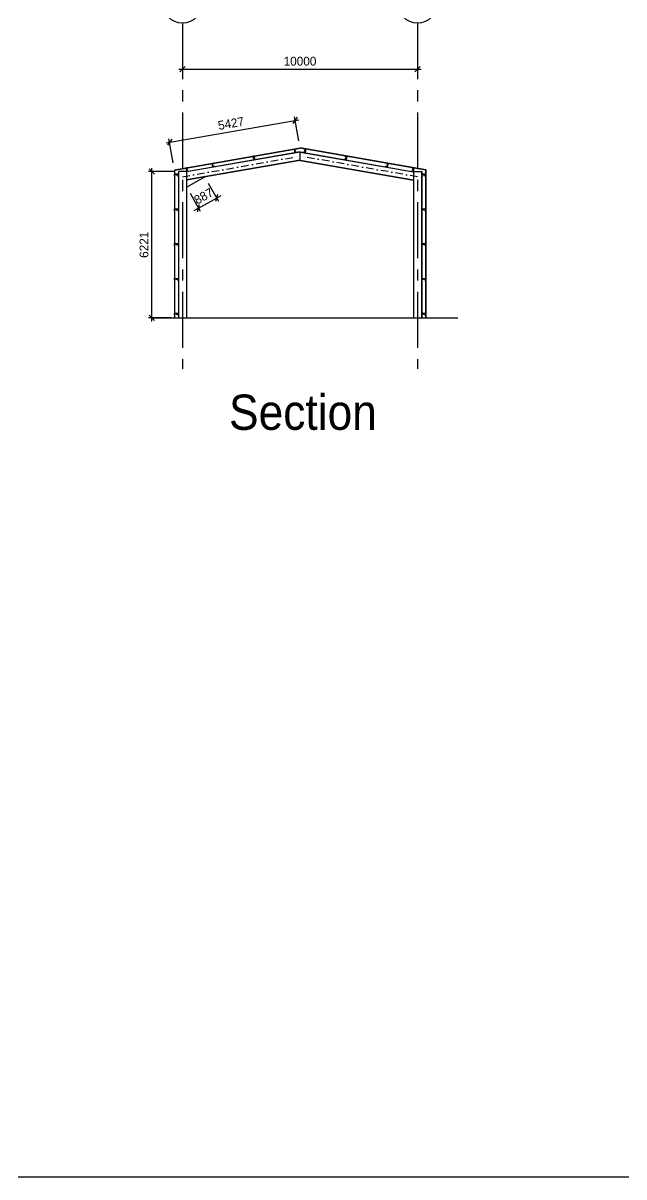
# Model space of a CAD drawing. Header units: millimetres. Extents: x 14826 to 891005, y -311366 to 56117.
# Drawn here: x 128045 to 153611, y -311366 to -262290 of the extents above; entities that cross this region are included whole.
import ezdxf

# ---------------------------------------------------------------- set-up
doc = ezdxf.new("R2010")
doc.units = ezdxf.units.MM
doc.linetypes.add('CENTER', pattern=[50.8, 31.75, -6.35, 6.35, -6.35])
doc.linetypes.add('DASHDOT', pattern=[25.4, 12.7, -6.35, 0, -6.35])
for name, color, linetype in [('AFR-STEEL SECTIONS', 3, 'Continuous'), ('AUR-CENTRELINES', 6, 'DASHDOT'), ('AUR-DIMS', 7, 'Continuous'), ('AUR-GRID CIRC', 3, 'Continuous'), ('AUR-GRIDS', 7, 'CENTER'), ('AUR-SECTIONS', 3, 'Continuous')]:
    doc.layers.add(name, color=color, linetype=linetype)
doc.layers.add('G-ANNO-TEXT', color=7, linetype='Continuous', lineweight=9)
doc.styles.add('Arial_4', font='arial.ttf', dxfattribs={"width": 0.9, "height": 700})
doc.dimstyles.new('1-150', dxfattribs={"dimscale": 150, "dimtxt": 2.5, "dimasz": 1.5, "dimexe": 1, "dimexo": 2, "dimgap": 1, "dimtad": 1, "dimdec": 0, "dimzin": 0, "dimdsep": 46, "dimtxsty": 'Standard', "dimblk": 'OBLIQUE', "dimcen": 0, "dimdle": 1, "dimclrd": 7, "dimclre": 7, "dimclrt": 3, "dimadec": 0, "dimazin": 0, "dimtfac": 1, "dimtdec": 0, "dimtix": 1, "dimtmove": 2, "dimatfit": 0, "dimfxl": 6.5, "dimfxlon": 1, "dimtolj": 1, "dimtzin": 0, "dimarcsym": 0})

# ---------------------------------------------------------------- blocks, each defined once
blk = doc.blocks.new('_Oblique')
at = {"color": 0, "linetype": 'ByBlock', "lineweight": -2}
blk.add_line((-0.5, -0.5), (0.5, 0.5), dxfattribs=at)
blk = doc.blocks.new('*D152')
at = {"layer": 'AUR-DIMS', "color": 7, "lineweight": -2, "ltscale": 75, "transparency": 16777216}
for p, q in [((134829, -263449), (134829, -264400)), ((144829, -263944), (144829, -264400)), ((134679, -264250), (144979, -264250))]:
    blk.add_line(p, q, dxfattribs=at)
at = {"layer": 'Defpoints', "color": 0, "ltscale": 75, "transparency": 16777216}
for p in [(134829, -263149), (144829, -263644), (144829, -264250)]:
    blk.add_point(p, dxfattribs=at)
at = {"layer": 'AUR-DIMS', "color": 7, "lineweight": -2, "ltscale": 75, "transparency": 16777216, "xscale": 225, "yscale": 225, "zscale": 225, "rotation": 180}
blk.add_blockref('_Oblique', (134829, -264250), dxfattribs=at)
at = {"layer": 'AUR-DIMS', "color": 7, "lineweight": -2, "ltscale": 75, "transparency": 16777216, "xscale": 225, "yscale": 225, "zscale": 225}
blk.add_blockref('_Oblique', (144829, -264250), dxfattribs=at)
at = {"layer": 'AUR-DIMS', "color": 3, "ltscale": 75, "transparency": 16777216, "insert": (139829, -263913), "char_height": 375, "attachment_point": 5}
blk.add_mtext('\\A1;10000', dxfattribs=at)
blk = doc.blocks.new('*D162')
at = {"layer": 'AUR-DIMS', "color": 7, "lineweight": -2, "ltscale": 75, "transparency": 16777216}
for p, q in [((134505, -268608), (133380, -268608)), ((133530, -274979), (133530, -268458)), ((134353, -274829), (133380, -274829))]:
    blk.add_line(p, q, dxfattribs=at)
at = {"layer": 'Defpoints', "color": 0, "ltscale": 75, "transparency": 16777216}
for p in [(133530, -268608), (134829, -268608), (134653, -274829)]:
    blk.add_point(p, dxfattribs=at)
at = {"layer": 'AUR-DIMS', "color": 7, "lineweight": -2, "ltscale": 75, "transparency": 16777216, "xscale": 225, "yscale": 225, "zscale": 225}
for p, rotation in [((133530, -268608), 90), ((133530, -274829), 270)]:
    blk.add_blockref('_Oblique', p, dxfattribs=dict(at, rotation=rotation))
at = {"layer": 'AUR-DIMS', "color": 3, "ltscale": 75, "transparency": 16777216, "insert": (133193, -271719), "char_height": 375, "attachment_point": 5, "rotation": 90}
blk.add_mtext('\\A1;6221', dxfattribs=at)
blk = doc.blocks.new('*D164')
at = {"layer": 'AUR-DIMS', "color": 7, "lineweight": -2, "ltscale": 75, "transparency": 16777216}
for p, q in [((135925, -269097), (136354, -269862)), ((135152, -269530), (135580, -270295)), ((135507, -270164), (136280, -269731)), ((136280, -269731), (136477, -269621)), ((135507, -270164), (135310, -270274))]:
    blk.add_line(p, q, dxfattribs=at)
at = {"layer": 'Defpoints', "color": 0, "ltscale": 75, "transparency": 16777216}
for p in [(135779, -268835), (135005, -269268), (136280, -269731)]:
    blk.add_point(p, dxfattribs=at)
at = {"layer": 'AUR-DIMS', "color": 7, "lineweight": -2, "ltscale": 75, "transparency": 16777216, "xscale": 225, "yscale": 225, "zscale": 225}
for p, rotation in [((136280, -269731), 209.2401243243858), ((135507, -270164), 29.24012432438585)]:
    blk.add_blockref('_Oblique', p, dxfattribs=dict(at, rotation=rotation))
at = {"layer": 'AUR-DIMS', "color": 3, "ltscale": 75, "transparency": 16777216, "insert": (135729, -269653), "char_height": 375, "attachment_point": 5, "rotation": 29.2401}
blk.add_mtext('\\A1;887', dxfattribs=at)
blk = doc.blocks.new('*D166')
at = {"layer": 'AUR-DIMS', "color": 7, "lineweight": -2, "ltscale": 75, "transparency": 16777216}
for p, q in [((134131, -267385), (139772, -266400)), ((139778, -267303), (139599, -266278)), ((134432, -268236), (134253, -267211))]:
    blk.add_line(p, q, dxfattribs=at)
at = {"layer": 'Defpoints', "color": 0, "ltscale": 75, "transparency": 16777216}
for p in [(139625, -266426), (139829, -267598), (134483, -268531)]:
    blk.add_point(p, dxfattribs=at)
at = {"layer": 'AUR-DIMS', "color": 7, "lineweight": -2, "ltscale": 75, "transparency": 16777216, "xscale": 225, "yscale": 225, "zscale": 225}
for p, rotation in [((139625, -266426), 9.901306340445664), ((134279, -267359), 189.9013063404457)]:
    blk.add_blockref('_Oblique', p, dxfattribs=dict(at, rotation=rotation))
at = {"layer": 'AUR-DIMS', "color": 3, "ltscale": 75, "transparency": 16777216, "insert": (136894, -266560), "char_height": 375, "attachment_point": 5, "rotation": 9.9013}
blk.add_mtext('\\A1;5427', dxfattribs=at)

msp = doc.modelspace()

# ---------------------------------------------------------------- linework, layer by layer
at = {"color": 1}
for p, q in [((134483.33623, -268531.41774), (139829.33698, -267598.26564)), ((134493.33623, -268539.82342), (139829.33698, -267608.41684)), ((145175.33773, -268531.41774), (139829.33698, -267598.26564)), ((145165.33773, -268539.82342), (139829.33698, -267608.41684)), ((134483.33623, -268531.41774), (134483.33623, -274829.43879)), ((134493.33623, -268539.82342), (134493.33623, -274829.43879)), ((135005.33698, -269268.21744), (135778.92064, -268835.16492)), ((145165.33773, -268539.82342), (145165.33773, -274829.43879)), ((145175.33773, -268531.41774), (145175.33773, -274829.43879))]:
    msp.add_line(p, q, dxfattribs=at)
msp.add_lwpolyline([(239598.53327, -223825.06223), (26795.07721, -223825.06223), (26795.07721, -311365.59174), (239598.53327, -311365.59174)], close=True, dxfattribs=at)
at = {"layer": 'AFR-STEEL SECTIONS', "color": 3, "linetype": 'Continuous'}
for p, q in [((139829.33698, -267770.83677), (135005.33698, -268612.87289)), ((139829.33698, -267780.68343), (135005.33698, -268622.71955)), ((137906.03166, -267944.13254), (137841.99949, -267955.30945)), ((137842.3434, -267957.27967), (137906.37557, -267946.10276)), ((137909.84675, -267948.54224), (137912.42604, -267963.31889)), ((137914.39626, -267962.97499), (137911.81698, -267948.19833)), ((139588.00039, -267655.61812), (139612.07373, -267793.53356)), ((139614.04395, -267793.18966), (139589.97061, -267655.27421)), ((139656.09835, -267638.6559), (139592.06618, -267649.8328)), ((139592.41008, -267651.80302), (139656.44225, -267640.62612)), ((139681.54731, -267784.45222), (139617.51513, -267795.62913)), ((139617.85904, -267797.59935), (139681.89121, -267786.42244)), ((139659.91344, -267643.06559), (139662.49273, -267657.84224)), ((139664.46295, -267657.49834), (139661.88366, -267642.72168)), ((139662.49273, -267657.84224), (139664.46295, -267657.49834)), ((139683.37771, -267765.86048), (139681.40749, -267766.20438)), ((139681.40749, -267766.20438), (139683.98678, -267780.98104)), ((139685.957, -267780.63713), (139683.37771, -267765.86048)), ((139829.33698, -267770.83677), (144653.33698, -268612.87289)), ((139829.33698, -268128.15894), (139829.33698, -267770.83677)), ((139829.33698, -267780.68343), (144653.33698, -268622.71955)), ((139972.71697, -267780.63713), (139975.29625, -267765.86048)), ((139977.26647, -267766.20438), (139974.68719, -267780.98104)), ((139975.29625, -267765.86048), (139977.26647, -267766.20438)), ((140040.81493, -267797.59935), (139976.78276, -267786.42244)), ((139977.12666, -267784.45222), (140041.15883, -267795.62913)), ((139994.21102, -267657.49834), (139996.79031, -267642.72168)), ((139996.18124, -267657.84224), (139994.21102, -267657.49834)), ((139998.76053, -267643.06559), (139996.18124, -267657.84224)), ((140066.26389, -267651.80302), (140002.23172, -267640.62612)), ((140002.57562, -267638.6559), (140066.60779, -267649.8328)), ((140044.63002, -267793.18966), (140068.70336, -267655.27421)), ((140070.67358, -267655.61812), (140046.60024, -267793.53356)), ((141744.27771, -267962.97499), (141746.85699, -267948.19833)), ((141748.82721, -267948.54224), (141746.24793, -267963.31889)), ((141816.33057, -267957.27967), (141752.2984, -267946.10276)), ((141752.64231, -267944.13254), (141816.67448, -267955.30945)), ((135058.08277, -268441.24611), (134994.0506, -268452.42301)), ((139829.33698, -268118.31228), (135005.33698, -268960.34839)), ((139829.33698, -268128.15894), (135005.33698, -268970.19505)), ((136087.64767, -268266.6097), (136111.72101, -268404.52515)), ((136113.69123, -268404.18124), (136089.61789, -268266.2658)), ((136155.74563, -268249.64748), (136091.71346, -268260.82439)), ((136092.05737, -268262.79461), (136156.08954, -268251.6177)), ((136181.19459, -268395.44381), (136117.16242, -268406.62071)), ((136117.50632, -268408.59094), (136181.53849, -268397.41403)), ((136159.56072, -268254.05717), (136162.14001, -268268.83383)), ((136164.11023, -268268.48992), (136161.53095, -268253.71327)), ((136162.14001, -268268.83383), (136164.11023, -268268.48992)), ((136183.025, -268376.85206), (136181.05478, -268377.19596)), ((136181.05478, -268377.19596), (136183.63406, -268391.97262)), ((136185.60428, -268391.62871), (136183.025, -268376.85206)), ((137837.9337, -267961.09476), (137862.00704, -268099.01021)), ((137863.97726, -268098.66631), (137839.90392, -267960.75086)), ((137931.48062, -268089.92887), (137867.44845, -268101.10578)), ((137867.79235, -268103.076), (137931.82452, -268091.89909)), ((137912.42604, -267963.31889), (137914.39626, -267962.97499)), ((137933.31103, -268071.33712), (137931.34081, -268071.68103)), ((137931.34081, -268071.68103), (137933.92009, -268086.45768)), ((137935.89031, -268086.11378), (137933.31103, -268071.33712)), ((139829.33698, -268118.31228), (144653.33698, -268960.34839)), ((139829.33698, -268128.15894), (144653.33698, -268970.19505)), ((141722.78365, -268086.11378), (141725.36294, -268071.33712)), ((141727.33316, -268071.68103), (141724.75387, -268086.45768)), ((141725.36294, -268071.33712), (141727.33316, -268071.68103)), ((141790.88161, -268103.076), (141726.84944, -268091.89909)), ((141727.19335, -268089.92887), (141791.22552, -268101.10578)), ((141746.24793, -267963.31889), (141744.27771, -267962.97499)), ((141794.69671, -268098.66631), (141818.77005, -267960.75086)), ((141820.74027, -267961.09476), (141796.66693, -268099.01021)), ((143473.06968, -268391.62871), (143475.64897, -268376.85206)), ((143477.61919, -268377.19596), (143475.0399, -268391.97262)), ((143475.64897, -268376.85206), (143477.61919, -268377.19596)), ((143541.16764, -268408.59094), (143477.13547, -268397.41403)), ((143477.47938, -268395.44381), (143541.51155, -268406.62071)), ((143494.56374, -268268.48992), (143497.14302, -268253.71327)), ((143496.53396, -268268.83383), (143494.56374, -268268.48992)), ((143499.11324, -268254.05717), (143496.53396, -268268.83383)), ((143566.6166, -268262.79461), (143502.58443, -268251.6177)), ((143502.92834, -268249.64748), (143566.96051, -268260.82439)), ((143544.98274, -268404.18124), (143569.05608, -268266.2658)), ((143571.0263, -268266.6097), (143546.95296, -268404.52515)), ((144600.5912, -268441.24611), (144664.62337, -268452.42301)), ((134493.33623, -268725.9325), (134493.33623, -268790.93282)), ((134495.33624, -268790.93282), (134495.33624, -268725.9325)), ((134638.33696, -268720.93247), (134498.33626, -268720.93247)), ((134498.33626, -268722.93248), (134638.33696, -268722.93248)), ((134513.33633, -268793.93284), (134498.33626, -268793.93284)), ((134498.33626, -268795.93285), (134513.33633, -268795.93285)), ((134513.33633, -268795.93285), (134513.33633, -268793.93284)), ((134638.33696, -268793.93284), (134623.33688, -268793.93284)), ((134623.33688, -268793.93284), (134623.33688, -268795.93285)), ((134623.33688, -268795.93285), (134638.33696, -268795.93285)), ((134641.33697, -268725.9325), (134641.33697, -268790.93282)), ((134643.33698, -268790.93282), (134643.33698, -268725.9325)), ((134653.33698, -268608.43266), (134653.33698, -274829.43879)), ((135005.33698, -268608.43266), (134653.33698, -268608.43266)), ((134663.03698, -268608.43266), (134663.03698, -274829.43879)), ((134989.98481, -268458.20833), (135014.05815, -268596.12377)), ((135016.02837, -268595.77987), (134991.95503, -268457.86442)), ((134994.3945, -268454.39323), (135058.42667, -268443.21633)), ((134995.63698, -268608.43266), (134995.63698, -274829.43879)), ((135005.33698, -268608.43266), (135005.33698, -274829.43879)), ((135083.53173, -268587.04243), (135019.49955, -268598.21934)), ((135019.84346, -268600.18956), (135083.87563, -268589.01265)), ((135061.89786, -268445.6558), (135064.47715, -268460.43245)), ((135066.44737, -268460.08855), (135063.86808, -268445.31189)), ((135064.47715, -268460.43245), (135066.44737, -268460.08855)), ((135085.36213, -268568.45069), (135083.39191, -268568.79459)), ((135083.39191, -268568.79459), (135085.9712, -268583.57125)), ((135087.94142, -268583.22734), (135085.36213, -268568.45069)), ((144570.73255, -268583.22734), (144573.31183, -268568.45069)), ((144575.28205, -268568.79459), (144572.70277, -268583.57125)), ((144573.31183, -268568.45069), (144575.28205, -268568.79459)), ((144638.83051, -268600.18956), (144574.79834, -268589.01265)), ((144575.14224, -268587.04243), (144639.17441, -268598.21934)), ((144592.2266, -268460.08855), (144594.80589, -268445.31189)), ((144594.19682, -268460.43245), (144592.2266, -268460.08855)), ((144596.77611, -268445.6558), (144594.19682, -268460.43245)), ((144664.27947, -268454.39323), (144600.2473, -268443.21633)), ((144642.6456, -268595.77987), (144666.71894, -268457.86442)), ((144668.68916, -268458.20833), (144644.61582, -268596.12377)), ((144653.33698, -268608.43266), (144653.33698, -274829.43879)), ((144653.33698, -268608.43266), (145005.33698, -268608.43266)), ((144663.03698, -268608.43266), (144663.03698, -274829.43879)), ((144995.63698, -268608.43266), (144995.63698, -274829.43879)), ((145005.33698, -268608.43266), (145005.33698, -274829.43879)), ((145015.33698, -268790.93282), (145015.33698, -268725.9325)), ((145017.33699, -268725.9325), (145017.33699, -268790.93282)), ((145020.33701, -268720.93247), (145160.33771, -268720.93247)), ((145160.33771, -268722.93248), (145020.33701, -268722.93248)), ((145020.33701, -268793.93284), (145035.33708, -268793.93284)), ((145035.33708, -268795.93285), (145020.33701, -268795.93285)), ((145035.33708, -268793.93284), (145035.33708, -268795.93285)), ((145145.33763, -268795.93285), (145145.33763, -268793.93284)), ((145145.33763, -268793.93284), (145160.33771, -268793.93284)), ((145160.33771, -268795.93285), (145145.33763, -268795.93285)), ((145163.33772, -268790.93282), (145163.33772, -268725.9325)), ((145165.33773, -268725.9325), (145165.33773, -268790.93282)), ((134493.33623, -270206.1845), (134493.33623, -270271.18482)), ((134495.33624, -270271.18482), (134495.33624, -270206.1845)), ((134638.33696, -270201.18447), (134498.33626, -270201.18447)), ((134498.33626, -270203.18448), (134638.33696, -270203.18448)), ((134513.33633, -270274.18484), (134498.33626, -270274.18484)), ((134498.33626, -270276.18485), (134513.33633, -270276.18485)), ((134513.33633, -270276.18485), (134513.33633, -270274.18484)), ((134638.33696, -270274.18484), (134623.33688, -270274.18484)), ((134623.33688, -270274.18484), (134623.33688, -270276.18485)), ((134623.33688, -270276.18485), (134638.33696, -270276.18485)), ((134641.33697, -270206.1845), (134641.33697, -270271.18482)), ((134643.33698, -270271.18482), (134643.33698, -270206.1845)), ((145015.33698, -270271.18482), (145015.33698, -270206.1845)), ((145017.33699, -270206.1845), (145017.33699, -270271.18482)), ((145020.33701, -270201.18447), (145160.33771, -270201.18447)), ((145160.33771, -270203.18448), (145020.33701, -270203.18448)), ((145020.33701, -270274.18484), (145035.33708, -270274.18484)), ((145035.33708, -270276.18485), (145020.33701, -270276.18485)), ((145035.33708, -270274.18484), (145035.33708, -270276.18485)), ((145145.33763, -270276.18485), (145145.33763, -270274.18484)), ((145145.33763, -270274.18484), (145160.33771, -270274.18484)), ((145160.33771, -270276.18485), (145145.33763, -270276.18485)), ((145163.33772, -270271.18482), (145163.33772, -270206.1845)), ((145165.33773, -270206.1845), (145165.33773, -270271.18482)), ((134493.33623, -271686.4365), (134493.33623, -271751.43682)), ((134495.33624, -271751.43682), (134495.33624, -271686.4365)), ((134638.33696, -271681.43647), (134498.33626, -271681.43647)), ((134498.33626, -271683.43648), (134638.33696, -271683.43648)), ((134513.33633, -271754.43684), (134498.33626, -271754.43684)), ((134498.33626, -271756.43685), (134513.33633, -271756.43685)), ((134513.33633, -271756.43685), (134513.33633, -271754.43684)), ((134638.33696, -271754.43684), (134623.33688, -271754.43684)), ((134623.33688, -271754.43684), (134623.33688, -271756.43685)), ((134623.33688, -271756.43685), (134638.33696, -271756.43685)), ((134641.33697, -271686.4365), (134641.33697, -271751.43682)), ((134643.33698, -271751.43682), (134643.33698, -271686.4365)), ((145015.33698, -271751.43682), (145015.33698, -271686.4365)), ((145017.33699, -271686.4365), (145017.33699, -271751.43682)), ((145020.33701, -271681.43647), (145160.33771, -271681.43647)), ((145160.33771, -271683.43648), (145020.33701, -271683.43648)), ((145020.33701, -271754.43684), (145035.33708, -271754.43684)), ((145035.33708, -271756.43685), (145020.33701, -271756.43685)), ((145035.33708, -271754.43684), (145035.33708, -271756.43685)), ((145145.33763, -271756.43685), (145145.33763, -271754.43684)), ((145145.33763, -271754.43684), (145160.33771, -271754.43684)), ((145160.33771, -271756.43685), (145145.33763, -271756.43685)), ((145163.33772, -271751.43682), (145163.33772, -271686.4365)), ((145165.33773, -271686.4365), (145165.33773, -271751.43682)), ((134493.33623, -273166.6885), (134493.33623, -273231.68882)), ((134495.33624, -273231.68882), (134495.33624, -273166.6885)), ((134638.33696, -273161.68847), (134498.33626, -273161.68847)), ((134498.33626, -273163.68848), (134638.33696, -273163.68848)), ((134513.33633, -273234.68884), (134498.33626, -273234.68884)), ((134498.33626, -273236.68885), (134513.33633, -273236.68885)), ((134513.33633, -273236.68885), (134513.33633, -273234.68884)), ((134638.33696, -273234.68884), (134623.33688, -273234.68884)), ((134623.33688, -273234.68884), (134623.33688, -273236.68885)), ((134623.33688, -273236.68885), (134638.33696, -273236.68885)), ((134641.33697, -273166.6885), (134641.33697, -273231.68882)), ((134643.33698, -273231.68882), (134643.33698, -273166.6885)), ((145015.33698, -273231.68882), (145015.33698, -273166.6885)), ((145017.33699, -273166.6885), (145017.33699, -273231.68882)), ((145020.33701, -273161.68847), (145160.33771, -273161.68847)), ((145160.33771, -273163.68848), (145020.33701, -273163.68848)), ((145020.33701, -273234.68884), (145035.33708, -273234.68884)), ((145035.33708, -273236.68885), (145020.33701, -273236.68885)), ((145035.33708, -273234.68884), (145035.33708, -273236.68885)), ((145145.33763, -273236.68885), (145145.33763, -273234.68884)), ((145145.33763, -273234.68884), (145160.33771, -273234.68884)), ((145160.33771, -273236.68885), (145145.33763, -273236.68885)), ((145163.33772, -273231.68882), (145163.33772, -273166.6885)), ((145165.33773, -273166.6885), (145165.33773, -273231.68882)), ((134493.33623, -274646.93863), (134493.33623, -274711.93895)), ((134495.33624, -274711.93895), (134495.33624, -274646.93863)), ((134638.33696, -274641.9386), (134498.33626, -274641.9386)), ((134498.33626, -274643.93861), (134638.33696, -274643.93861)), ((134513.33633, -274714.93897), (134498.33626, -274714.93897)), ((134498.33626, -274716.93898), (134513.33633, -274716.93898)), ((134513.33633, -274716.93898), (134513.33633, -274714.93897)), ((134638.33696, -274714.93897), (134623.33688, -274714.93897)), ((134623.33688, -274714.93897), (134623.33688, -274716.93898)), ((134623.33688, -274716.93898), (134638.33696, -274716.93898)), ((134641.33697, -274646.93863), (134641.33697, -274711.93895)), ((134643.33698, -274711.93895), (134643.33698, -274646.93863)), ((145015.33698, -274711.93895), (145015.33698, -274646.93863)), ((145017.33699, -274646.93863), (145017.33699, -274711.93895)), ((145020.33701, -274641.9386), (145160.33771, -274641.9386)), ((145160.33771, -274643.93861), (145020.33701, -274643.93861)), ((145020.33701, -274714.93897), (145035.33708, -274714.93897)), ((145035.33708, -274716.93898), (145020.33701, -274716.93898)), ((145035.33708, -274714.93897), (145035.33708, -274716.93898)), ((145145.33763, -274716.93898), (145145.33763, -274714.93897)), ((145145.33763, -274714.93897), (145160.33771, -274714.93897)), ((145160.33771, -274716.93898), (145145.33763, -274716.93898)), ((145163.33772, -274711.93895), (145163.33772, -274646.93863)), ((145165.33773, -274646.93863), (145165.33773, -274711.93895))]:
    msp.add_line(p, q, dxfattribs=at)
for centre, radius, start, end in [((137906.89142, -267949.0581), 5.00002, 9.90130634, 99.90130634), ((137906.89142, -267949.0581), 3.00001, 9.90130634, 99.90130634), ((139592.92594, -267654.75835), 5.00002, 99.90130634, 189.90130634), ((139592.92594, -267654.75835), 3.00001, 99.90130634, 189.90130634), ((139616.99928, -267792.6738), 5.00002, 189.90130634, 279.90130634), ((139616.99928, -267792.6738), 3.00001, 189.90130634, 279.90130634), ((139656.95811, -267643.58145), 5.00002, 9.90130634, 99.90130634), ((139656.95811, -267643.58145), 3.00001, 9.90130634, 99.90130634), ((139681.03145, -267781.49689), 3.00001, 279.90130634, 9.90130634), ((139681.03145, -267781.49689), 5.00002, 279.90130634, 9.90130634), ((139977.64252, -267781.49689), 5.00002, 170.09869366, 260.09869366), ((139977.64252, -267781.49689), 3.00001, 170.09869366, 260.09869366), ((140001.71586, -267643.58145), 5.00002, 80.09869366, 170.09869366), ((140001.71586, -267643.58145), 3.00001, 80.09869366, 170.09869366), ((140041.67469, -267792.6738), 5.00002, 260.09869366, 350.09869366), ((140041.67469, -267792.6738), 3.00001, 260.09869366, 350.09869366), ((140065.74803, -267654.75835), 3.00001, 350.09869366, 80.09869366), ((140065.74803, -267654.75835), 5.00002, 350.09869366, 80.09869366), ((141751.78254, -267949.0581), 5.00002, 80.09869366, 170.09869366), ((141751.78254, -267949.0581), 3.00001, 80.09869366, 170.09869366), ((135058.94253, -268446.17166), 5.00002, 9.90130634, 99.90130634), ((136092.57322, -268265.74994), 5.00002, 99.90130634, 189.90130634), ((136092.57322, -268265.74994), 3.00001, 99.90130634, 189.90130634), ((136116.64656, -268403.66538), 5.00002, 189.90130634, 279.90130634), ((136116.64656, -268403.66538), 3.00001, 189.90130634, 279.90130634), ((136156.60539, -268254.57303), 5.00002, 9.90130634, 99.90130634), ((136156.60539, -268254.57303), 3.00001, 9.90130634, 99.90130634), ((136180.67873, -268392.48848), 3.00001, 279.90130634, 9.90130634), ((136180.67873, -268392.48848), 5.00002, 279.90130634, 9.90130634), ((137842.85925, -267960.235), 5.00002, 99.90130634, 189.90130634), ((137842.85925, -267960.235), 3.00001, 99.90130634, 189.90130634), ((137866.93259, -268098.15045), 5.00002, 189.90130634, 279.90130634), ((137866.93259, -268098.15045), 3.00001, 189.90130634, 279.90130634), ((137930.96476, -268086.97354), 3.00001, 279.90130634, 9.90130634), ((137930.96476, -268086.97354), 5.00002, 279.90130634, 9.90130634), ((141727.70921, -268086.97354), 5.00002, 170.09869366, 260.09869366), ((141727.70921, -268086.97354), 3.00001, 170.09869366, 260.09869366), ((141791.74138, -268098.15045), 5.00002, 260.09869366, 350.09869366), ((141791.74138, -268098.15045), 3.00001, 260.09869366, 350.09869366), ((141815.81472, -267960.235), 3.00001, 350.09869366, 80.09869366), ((141815.81472, -267960.235), 5.00002, 350.09869366, 80.09869366), ((143477.99524, -268392.48848), 5.00002, 170.09869366, 260.09869366), ((143477.99524, -268392.48848), 3.00001, 170.09869366, 260.09869366), ((143502.06857, -268254.57303), 5.00002, 80.09869366, 170.09869366), ((143502.06857, -268254.57303), 3.00001, 80.09869366, 170.09869366), ((143542.02741, -268403.66538), 5.00002, 260.09869366, 350.09869366), ((143542.02741, -268403.66538), 3.00001, 260.09869366, 350.09869366), ((143566.10075, -268265.74994), 3.00001, 350.09869366, 80.09869366), ((143566.10075, -268265.74994), 5.00002, 350.09869366, 80.09869366), ((144599.73144, -268446.17166), 5.00002, 80.098693661, 170.09869366), ((134498.33626, -268725.9325), 5.00002, 90, 180), ((134498.33626, -268790.93282), 5.00002, 180, 270), ((134498.33626, -268725.9325), 3.00001, 90, 180), ((134498.33626, -268790.93282), 3.00001, 180, 270), ((134638.33696, -268725.9325), 5.00002, 0, 90), ((134638.33696, -268725.9325), 3.00001, 0, 90), ((134638.33696, -268790.93282), 3.00001, 270, 0), ((134638.33696, -268790.93282), 5.00002, 270, 0), ((134994.91036, -268457.34856), 5.00002, 99.90130634, 189.90130634), ((134994.91036, -268457.34856), 3.00001, 99.90130634, 189.90130634), ((135018.9837, -268595.26401), 5.00002, 189.90130634, 279.90130634), ((135018.9837, -268595.26401), 3.00001, 189.90130634, 279.90130634), ((135058.94253, -268446.17166), 3.00001, 9.90130634, 99.90130634), ((135083.01587, -268584.0871), 3.00001, 279.90130634, 9.90130634), ((135083.01587, -268584.0871), 5.00002, 279.90130634, 9.90130634), ((144575.6581, -268584.0871), 5.00002, 170.09869366, 260.098693661), ((144575.6581, -268584.0871), 3.00001, 170.09869366, 260.098693661), ((144599.73144, -268446.17166), 3.00001, 80.098693661, 170.09869366), ((144639.69027, -268595.26401), 5.00002, 260.098693661, 350.09869366), ((144639.69027, -268595.26401), 3.00001, 260.098693661, 350.09869366), ((144663.76361, -268457.34856), 3.00001, 350.09869366, 80.098693661), ((144663.76361, -268457.34856), 5.00002, 350.09869366, 80.098693661), ((145020.33701, -268725.9325), 5.00002, 90, 180), ((145020.33701, -268790.93282), 5.00002, 180, 270), ((145020.33701, -268725.9325), 3.00001, 90, 180), ((145020.33701, -268790.93282), 3.00001, 180, 270), ((145160.33771, -268725.9325), 5.00002, 0, 90), ((145160.33771, -268725.9325), 3.00001, 0, 90), ((145160.33771, -268790.93282), 3.00001, 270, 0), ((145160.33771, -268790.93282), 5.00002, 270, 0), ((134498.33626, -270206.1845), 5.00002, 90, 180), ((134498.33626, -270271.18482), 5.00002, 180, 270), ((134498.33626, -270206.1845), 3.00001, 90, 180), ((134498.33626, -270271.18482), 3.00001, 180, 270), ((134638.33696, -270206.1845), 5.00002, 0, 90), ((134638.33696, -270206.1845), 3.00001, 0, 90), ((134638.33696, -270271.18482), 3.00001, 270, 0), ((134638.33696, -270271.18482), 5.00002, 270, 0), ((145020.33701, -270206.1845), 5.00002, 90, 180), ((145020.33701, -270271.18482), 5.00002, 180, 270), ((145020.33701, -270206.1845), 3.00001, 90, 180), ((145020.33701, -270271.18482), 3.00001, 180, 270), ((145160.33771, -270206.1845), 5.00002, 0, 90), ((145160.33771, -270206.1845), 3.00001, 0, 90), ((145160.33771, -270271.18482), 3.00001, 270, 0), ((145160.33771, -270271.18482), 5.00002, 270, 0), ((134498.33626, -271686.4365), 5.00002, 90, 180), ((134498.33626, -271751.43682), 5.00002, 180, 270), ((134498.33626, -271686.4365), 3.00001, 90, 180), ((134498.33626, -271751.43682), 3.00001, 180, 270), ((134638.33696, -271686.4365), 5.00002, 0, 90), ((134638.33696, -271686.4365), 3.00001, 0, 90), ((134638.33696, -271751.43682), 3.00001, 270, 0), ((134638.33696, -271751.43682), 5.00002, 270, 0), ((145020.33701, -271686.4365), 5.00002, 90, 180), ((145020.33701, -271751.43682), 5.00002, 180, 270), ((145020.33701, -271686.4365), 3.00001, 90, 180), ((145020.33701, -271751.43682), 3.00001, 180, 270), ((145160.33771, -271686.4365), 5.00002, 0, 90), ((145160.33771, -271686.4365), 3.00001, 0, 90), ((145160.33771, -271751.43682), 3.00001, 270, 0), ((145160.33771, -271751.43682), 5.00002, 270, 0), ((134498.33626, -273166.6885), 5.00002, 90, 180), ((134498.33626, -273231.68882), 5.00002, 180, 270), ((134498.33626, -273166.6885), 3.00001, 90, 180), ((134498.33626, -273231.68882), 3.00001, 180, 270), ((134638.33696, -273166.6885), 5.00002, 0, 90), ((134638.33696, -273166.6885), 3.00001, 0, 90), ((134638.33696, -273231.68882), 3.00001, 270, 0), ((134638.33696, -273231.68882), 5.00002, 270, 0), ((145020.33701, -273166.6885), 5.00002, 90, 180), ((145020.33701, -273231.68882), 5.00002, 180, 270), ((145020.33701, -273166.6885), 3.00001, 90, 180), ((145020.33701, -273231.68882), 3.00001, 180, 270), ((145160.33771, -273166.6885), 5.00002, 0, 90), ((145160.33771, -273166.6885), 3.00001, 0, 90), ((145160.33771, -273231.68882), 3.00001, 270, 0), ((145160.33771, -273231.68882), 5.00002, 270, 0), ((134498.33626, -274646.93863), 5.00002, 90, 180), ((134498.33626, -274711.93895), 5.00002, 180, 270), ((134498.33626, -274646.93863), 3.00001, 90, 180), ((134498.33626, -274711.93895), 3.00001, 180, 270), ((134638.33696, -274646.93863), 5.00002, 0, 90), ((134638.33696, -274646.93863), 3.00001, 0, 90), ((134638.33696, -274711.93895), 3.00001, 270, 0), ((134638.33696, -274711.93895), 5.00002, 270, 0), ((145020.33701, -274646.93863), 5.00002, 90, 180), ((145020.33701, -274711.93895), 5.00002, 180, 270), ((145020.33701, -274646.93863), 3.00001, 90, 180), ((145020.33701, -274711.93895), 3.00001, 180, 270), ((145160.33771, -274646.93863), 5.00002, 0, 90), ((145160.33771, -274646.93863), 3.00001, 0, 90), ((145160.33771, -274711.93895), 3.00001, 270, 0), ((145160.33771, -274711.93895), 5.00002, 270, 0)]:
    msp.add_arc(centre, radius, start, end, dxfattribs=at)
at = {"layer": 'AFR-STEEL SECTIONS', "color": 1, "linetype": 'Continuous'}
for p in [(139624.86184, -267720.24264), (140033.81213, -267720.24264), (136124.50912, -268331.23422), (137874.79515, -268025.71929), (141783.87882, -268025.71929), (143534.16485, -268331.23422), (134568.33661, -268746.1326), (135026.84626, -268522.83285), (144631.82771, -268522.83285), (145090.33736, -268746.1326), (134568.33661, -270226.3846), (145090.33736, -270226.3846), (134568.33661, -271706.6366), (145090.33736, -271706.6366), (134568.33661, -273186.8886), (145090.33736, -273186.8886), (134568.33661, -274667.13873), (145090.33736, -274667.13873)]:
    msp.add_point(p, dxfattribs=at)
at = {"layer": 'AUR-CENTRELINES', "ltscale": 25}
for p in [(134829.33698, -268829.43879), (144829.33698, -268829.43879)]:
    msp.add_line(p, (139829.33698, -267947.80388), dxfattribs=at)
at = {"layer": 'AUR-GRID CIRC'}
for centre in [(134829.33698, -261450.35049, -4741.53384), (144829.33698, -261450.35049, -4741.53384)]:
    msp.add_circle(centre, 840, dxfattribs=at)
at = {"layer": 'AUR-GRIDS', "ltscale": 75}
for p, q in [((134829.33698, -262290.35049), (134829.33698, -277001.75999)), ((144829.33698, -262290.35049), (144829.33698, -277001.75999))]:
    msp.add_line(p, q, dxfattribs=at)
at = {"layer": 'AUR-SECTIONS', "color": 2, "ltscale": 75}
msp.add_line((133551.92848, -274829.43879), (146539.07829, -274829.43879), dxfattribs=at)

# ---------------------------------------------------------------- dimensions: what is measured, and where the dimension line sits
at = {"layer": 'AUR-DIMS', "ltscale": 75}
dim = msp.add_linear_dim(base=(144829.33698, -264250.19432), p1=(134829.33698, -263149.00101), p2=(144829.33698, -263643.75435), dimstyle='1-150', dxfattribs=at)
dim.commit()
dim.dimension.update_dxf_attribs({"geometry": '*D152', "text_midpoint": (139829.33698, -263912.69432)})
for p1, p2, distance, picture, middle in [((134483.33623, -268531.41774), (139829.33698, -267598.26564), 1190.40408, '*D166', (136893.61112, -266559.69512)), ((135005.33698, -269268.21744), (135778.92064, -268835.16492), -1026.59572, '*D164', (135728.73198, -269652.98247))]:
    dim = msp.add_aligned_dim(p1=p1, p2=p2, distance=distance, dimstyle='1-150', dxfattribs=at)
    dim.commit()
    dim.dimension.update_dxf_attribs({"geometry": picture, "text_midpoint": middle})
dim = msp.add_linear_dim(base=(133530.14791, -268608.43266), p1=(134653.33698, -274829.43879), p2=(134829.33698, -268608.43266), angle=90, dimstyle='1-150', dxfattribs=at)
dim.commit()
dim.dimension.update_dxf_attribs({"geometry": '*D162', "text_midpoint": (133192.64791, -271718.93572)})

# ---------------------------------------------------------------- next in the draw order: texts
at = {"layer": 'G-ANNO-TEXT', "insert": (136808.19585, -278090.53709), "char_height": 1500, "width": 5994.7254604, "attachment_point": 1, "style": 'Arial_4', "bg_fill": 3, "box_fill_scale": 1.25, "bg_fill_color": 256, "bg_fill_true_color": 13158600, "bg_fill_transparency": 0}
msp.add_mtext('Section', dxfattribs=at)

doc.saveas('drawing.dxf')
